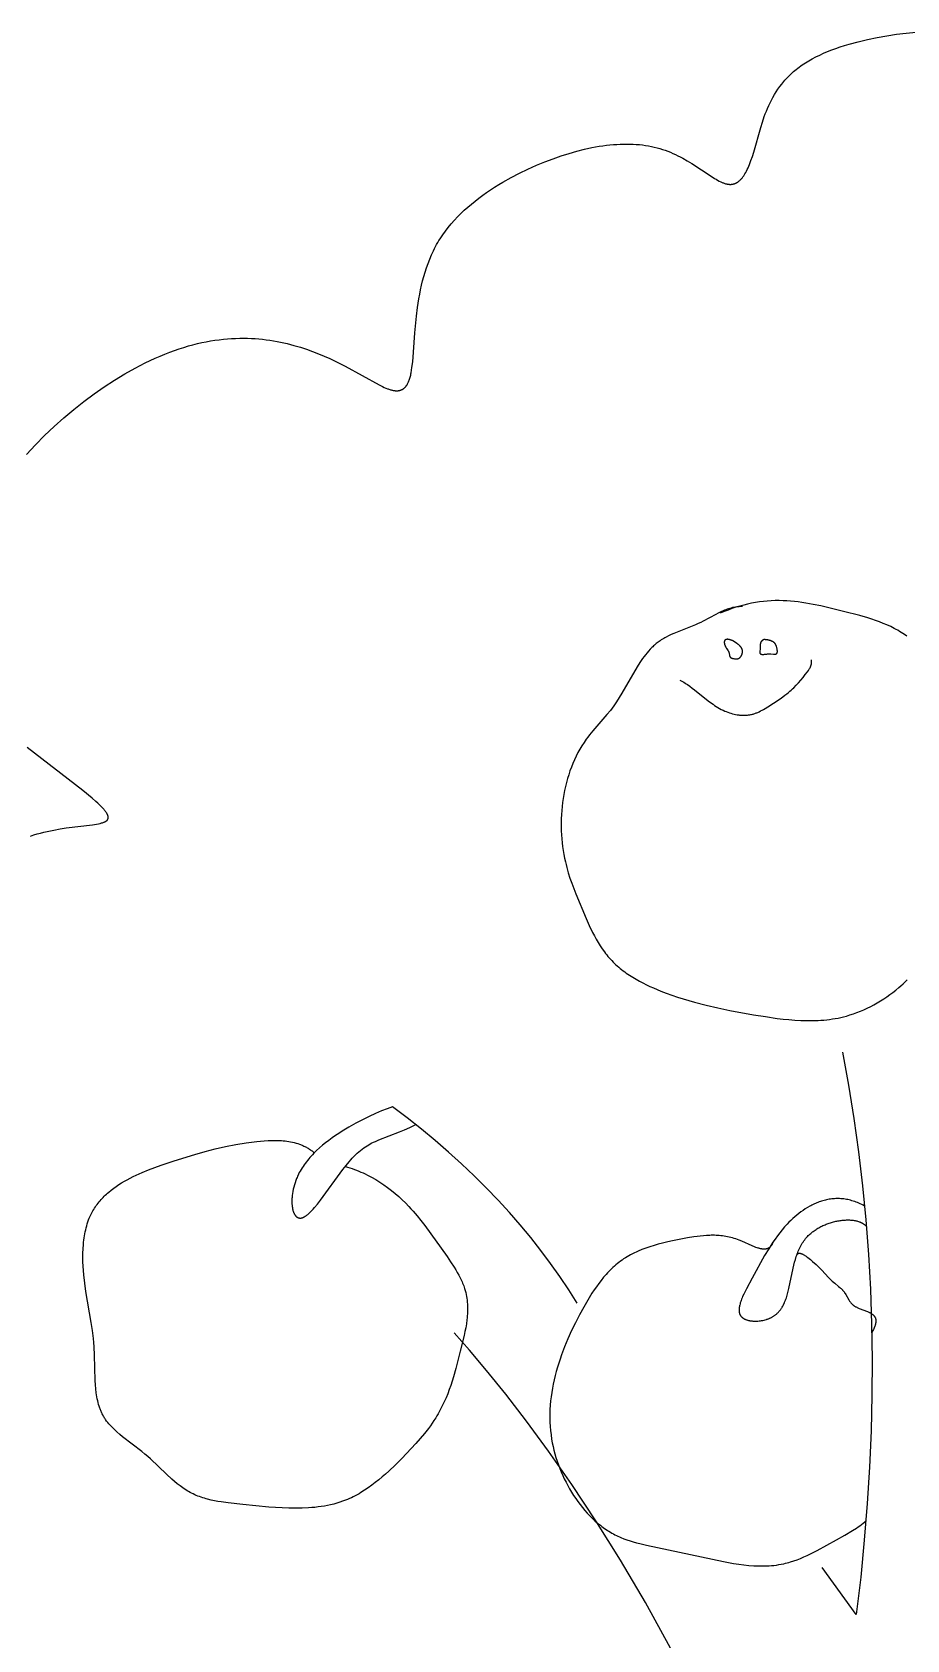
# Model space of a CAD drawing. Extents: x 238 to 525, y 206 to 336.
# Drawn here: x 407.3 to 445.8, y 265.7 to 336.3 of the extents above; entities that cross this region are included whole.
import ezdxf

# ---------------------------------------------------------------- set-up
doc = ezdxf.new("R2010")
doc.units = 0
doc.layers.get('0').update_dxf_attribs({"linetype": 'CONTINUOUS'})

msp = doc.modelspace()

# ---------------------------------------------------------------- linework, layer by layer
at = {"color": 7, "linetype": 'CONTINUOUS'}
for points in [[(407.101, 317.768), (407.491, 318.192), (407.895, 318.603), (408.313, 319.001), (408.741, 319.384), (409.178, 319.751), (409.622, 320.101), (410.071, 320.434), (410.523, 320.748), (410.976, 321.042), (411.428, 321.316), (411.877, 321.568), (412.1, 321.685), (412.321, 321.797), (412.54, 321.903), (412.758, 322.003), (412.973, 322.097), (413.186, 322.185), (413.397, 322.267), (413.606, 322.343), (413.812, 322.414), (414.016, 322.479), (414.218, 322.539), (414.418, 322.593), (414.616, 322.642), (414.811, 322.687), (415.005, 322.726), (415.196, 322.761), (415.385, 322.791), (415.572, 322.816), (415.756, 322.837), (415.939, 322.854), (416.119, 322.867), (416.297, 322.875), (416.473, 322.88), (416.647, 322.881), (416.818, 322.878), (416.988, 322.872), (417.155, 322.863), (417.321, 322.85), (417.484, 322.834), (417.645, 322.815), (417.804, 322.793), (417.961, 322.768), (418.116, 322.741), (418.268, 322.711), (418.419, 322.678), (418.568, 322.644), (418.858, 322.568), (419.141, 322.485), (419.415, 322.395), (419.681, 322.299), (419.94, 322.198), (420.19, 322.093), (420.432, 321.984), (420.667, 321.873), (421.113, 321.648), (422.6, 320.831), (422.753, 320.755), (422.826, 320.721), (422.898, 320.69), (422.968, 320.662), (423.002, 320.649), (423.036, 320.638), (423.069, 320.627), (423.102, 320.616), (423.134, 320.607), (423.166, 320.599), (423.197, 320.592), (423.228, 320.586), (423.258, 320.581), (423.288, 320.576), (423.303, 320.575), (423.318, 320.573), (423.332, 320.572), (423.346, 320.572), (423.361, 320.571), (423.375, 320.571), (423.389, 320.571), (423.403, 320.571), (423.416, 320.572), (423.43, 320.573), (423.443, 320.574), (423.457, 320.576), (423.47, 320.578), (423.483, 320.58), (423.496, 320.583), (423.509, 320.585), (423.521, 320.589), (423.534, 320.592), (423.546, 320.596), (423.559, 320.6), (423.571, 320.605), (423.583, 320.609), (423.595, 320.615), (423.606, 320.62), (423.618, 320.626), (423.63, 320.632), (423.641, 320.639), (423.652, 320.646), (423.663, 320.653), (423.674, 320.661), (423.685, 320.669), (423.696, 320.678), (423.706, 320.686), (423.717, 320.696), (423.727, 320.705), (423.737, 320.715), (423.747, 320.726), (423.757, 320.736), (423.767, 320.748), (423.777, 320.759), (423.786, 320.771), (423.796, 320.784), (423.805, 320.796), (423.814, 320.81), (423.823, 320.823), (423.832, 320.837), (423.84, 320.852), (423.849, 320.867), (423.857, 320.882), (423.866, 320.898), (423.882, 320.931), (423.897, 320.966), (423.912, 321.002), (423.927, 321.04), (423.941, 321.081), (423.954, 321.123), (423.967, 321.167), (423.979, 321.212), (423.991, 321.26), (424.002, 321.31), (424.013, 321.362), (424.032, 321.472), (424.049, 321.589), (424.079, 321.846), (424.178, 323.113), (424.246, 323.848), (424.294, 324.23), (424.353, 324.618), (424.387, 324.814), (424.426, 325.01), (424.469, 325.206), (424.516, 325.401), (424.567, 325.596), (424.624, 325.79), (424.686, 325.982), (424.753, 326.173), (424.827, 326.361), (424.906, 326.547), (424.948, 326.638), (424.992, 326.729), (425.037, 326.82), (425.084, 326.909), (425.133, 326.997), (425.184, 327.085), (425.236, 327.171), (425.29, 327.257), (425.346, 327.342), (425.403, 327.426), (425.522, 327.591), (425.646, 327.752), (425.777, 327.91), (425.913, 328.064), (426.053, 328.214), (426.199, 328.361), (426.349, 328.504), (426.504, 328.644), (426.662, 328.78), (426.825, 328.913), (426.99, 329.042), (427.159, 329.167), (427.331, 329.289), (427.505, 329.408), (427.682, 329.523), (427.861, 329.634), (428.041, 329.742), (428.407, 329.948), (428.776, 330.14), (429.148, 330.318), (429.519, 330.482), (429.887, 330.633), (430.25, 330.771), (430.607, 330.895), (430.957, 331.006), (431.3, 331.103), (431.635, 331.188), (431.963, 331.259), (432.124, 331.289), (432.284, 331.317), (432.441, 331.341), (432.597, 331.361), (432.751, 331.379), (432.902, 331.393), (433.052, 331.404), (433.2, 331.412), (433.346, 331.417), (433.49, 331.418), (433.633, 331.416), (433.773, 331.411), (433.911, 331.402), (434.047, 331.391), (434.182, 331.376), (434.314, 331.358), (434.444, 331.337), (434.572, 331.312), (434.698, 331.285), (434.822, 331.254), (434.944, 331.22), (435.064, 331.183), (435.182, 331.143), (435.298, 331.1), (435.412, 331.054), (435.523, 331.006), (435.633, 330.956), (435.741, 330.903), (435.846, 330.849), (435.95, 330.794), (436.151, 330.68), (436.345, 330.562), (437.198, 330.003), (437.346, 329.91), (437.417, 329.868), (437.487, 329.828), (437.555, 329.792), (437.621, 329.759), (437.653, 329.744), (437.685, 329.73), (437.717, 329.717), (437.748, 329.705), (437.778, 329.694), (437.809, 329.684), (437.838, 329.675), (437.868, 329.667), (437.882, 329.664), (437.897, 329.661), (437.911, 329.658), (437.925, 329.655), (437.939, 329.653), (437.953, 329.651), (437.967, 329.649), (437.981, 329.648), (437.995, 329.647), (438.008, 329.646), (438.022, 329.646), (438.035, 329.645), (438.048, 329.645), (438.062, 329.646), (438.075, 329.646), (438.088, 329.647), (438.101, 329.648), (438.113, 329.65), (438.126, 329.651), (438.139, 329.653), (438.151, 329.655), (438.164, 329.658), (438.176, 329.661), (438.188, 329.664), (438.201, 329.667), (438.213, 329.67), (438.225, 329.674), (438.237, 329.678), (438.249, 329.683), (438.26, 329.687), (438.272, 329.692), (438.284, 329.697), (438.295, 329.703), (438.306, 329.708), (438.318, 329.714), (438.329, 329.721), (438.34, 329.727), (438.351, 329.734), (438.362, 329.741), (438.373, 329.748), (438.384, 329.755), (438.395, 329.763), (438.406, 329.771), (438.417, 329.779), (438.438, 329.796), (438.458, 329.815), (438.479, 329.834), (438.499, 329.854), (438.519, 329.875), (438.539, 329.897), (438.559, 329.92), (438.578, 329.944), (438.597, 329.969), (438.616, 329.994), (438.634, 330.021), (438.653, 330.048), (438.671, 330.077), (438.689, 330.106), (438.724, 330.168), (438.758, 330.232), (438.792, 330.301), (438.825, 330.372), (438.858, 330.447), (438.89, 330.525), (438.952, 330.69), (439.013, 330.867), (439.073, 331.056), (439.381, 332.145), (439.456, 332.382), (439.538, 332.623), (439.583, 332.744), (439.631, 332.866), (439.682, 332.987), (439.736, 333.109), (439.793, 333.23), (439.854, 333.351), (439.919, 333.471), (439.987, 333.591), (440.06, 333.709), (440.138, 333.827), (440.22, 333.942), (440.307, 334.057), (440.353, 334.114), (440.399, 334.17), (440.447, 334.225), (440.497, 334.281), (440.548, 334.335), (440.6, 334.389), (440.654, 334.443), (440.709, 334.496), (440.766, 334.549), (440.824, 334.6), (440.884, 334.652), (440.945, 334.702), (441.008, 334.752), (441.073, 334.801), (441.139, 334.849), (441.207, 334.897), (441.276, 334.943), (441.348, 334.99), (441.495, 335.079), (441.649, 335.166), (441.809, 335.249), (441.974, 335.33), (442.145, 335.407), (442.321, 335.482), (442.501, 335.553), (442.686, 335.621), (442.875, 335.686), (443.068, 335.749), (443.264, 335.808), (443.666, 335.918), (444.079, 336.016), (444.499, 336.103), (444.924, 336.178), (445.352, 336.242), (445.781, 336.295), (446.208, 336.337)], [(407.28, 300.995), (407.427, 301.043), (407.574, 301.087), (407.72, 301.128), (407.866, 301.166), (408.011, 301.2), (408.297, 301.26), (408.577, 301.31), (408.848, 301.351), (410.005, 301.493), (410.182, 301.521), (410.262, 301.536), (410.336, 301.552), (410.371, 301.56), (410.404, 301.569), (410.436, 301.579), (410.466, 301.588), (410.494, 301.599), (410.508, 301.604), (410.521, 301.609), (410.533, 301.615), (410.545, 301.62), (410.557, 301.626), (410.568, 301.632), (410.579, 301.638), (410.59, 301.644), (410.599, 301.651), (410.609, 301.657), (410.613, 301.66), (410.618, 301.664), (410.622, 301.667), (410.626, 301.671), (410.63, 301.674), (410.634, 301.678), (410.638, 301.681), (410.642, 301.685), (410.646, 301.688), (410.649, 301.692), (410.652, 301.696), (410.656, 301.699), (410.659, 301.703), (410.662, 301.707), (410.665, 301.711), (410.667, 301.715), (410.67, 301.719), (410.672, 301.723), (410.675, 301.727), (410.677, 301.731), (410.679, 301.735), (410.681, 301.739), (410.683, 301.744), (410.685, 301.748), (410.686, 301.752), (410.688, 301.757), (410.689, 301.761), (410.69, 301.765), (410.691, 301.77), (410.692, 301.775), (410.693, 301.779), (410.694, 301.784), (410.694, 301.789), (410.695, 301.793), (410.695, 301.798), (410.695, 301.803), (410.695, 301.808), (410.695, 301.813), (410.695, 301.818), (410.695, 301.823), (410.694, 301.828), (410.694, 301.833), (410.693, 301.838), (410.692, 301.844), (410.691, 301.849), (410.69, 301.854), (410.689, 301.86), (410.688, 301.865), (410.687, 301.87), (410.685, 301.876), (410.682, 301.887), (410.678, 301.898), (410.674, 301.91), (410.669, 301.922), (410.664, 301.934), (410.658, 301.946), (410.652, 301.958), (410.645, 301.97), (410.638, 301.983), (410.631, 301.996), (410.623, 302.009), (410.605, 302.035), (410.587, 302.062), (410.566, 302.09), (410.544, 302.118), (410.52, 302.148), (410.494, 302.177), (410.438, 302.239), (410.376, 302.304), (410.308, 302.37), (410.234, 302.44), (410.155, 302.512), (409.981, 302.663), (409.574, 302.994), (407.124, 304.88)]]:
    msp.add_lwpolyline(points, dxfattribs=at)
at = {"color": 1, "linetype": 'CONTINUOUS'}
for points in [[(438.586, 311.081), (438.553, 311.082), (438.52, 311.081), (438.487, 311.08), (438.454, 311.079), (438.422, 311.077), (438.39, 311.074), (438.359, 311.071), (438.327, 311.067), (438.265, 311.058), (438.203, 311.047), (438.143, 311.035), (438.083, 311.02), (438.023, 311.003), (437.965, 310.985), (437.907, 310.966), (437.849, 310.945), (437.793, 310.923), (437.736, 310.899), (437.624, 310.849), (437.514, 310.795), (437.404, 310.739), (436.856, 310.444), (436.743, 310.388), (436.627, 310.334), (436.51, 310.282), (435.56, 309.902), (435.445, 309.85), (435.332, 309.797), (435.222, 309.74), (435.168, 309.71), (435.114, 309.68), (435.062, 309.648), (435.01, 309.616), (434.959, 309.582), (434.909, 309.547), (434.868, 309.517), (434.827, 309.485), (434.786, 309.453), (434.747, 309.42), (434.708, 309.386), (434.669, 309.352), (434.632, 309.316), (434.594, 309.28), (434.522, 309.205), (434.451, 309.128), (434.383, 309.048), (434.316, 308.966), (434.251, 308.882), (434.188, 308.795), (434.126, 308.707), (434.066, 308.617), (433.948, 308.432), (433.28, 307.27), (433.164, 307.079), (433.045, 306.893), (432.983, 306.802), (432.92, 306.713), (432.848, 306.616), (432.774, 306.52), (432.622, 306.334), (432.001, 305.619), (431.852, 305.438), (431.78, 305.345), (431.71, 305.251), (431.661, 305.18), (431.612, 305.109), (431.518, 304.963), (431.429, 304.815), (431.345, 304.662), (431.266, 304.507), (431.191, 304.349), (431.121, 304.187), (431.056, 304.024), (430.995, 303.858), (430.939, 303.69), (430.888, 303.52), (430.84, 303.348), (430.798, 303.175), (430.76, 303), (430.726, 302.825), (430.696, 302.648), (430.671, 302.471), (430.65, 302.293), (430.634, 302.115), (430.622, 301.936), (430.613, 301.758), (430.609, 301.58), (430.61, 301.403), (430.614, 301.226), (430.622, 301.05), (430.634, 300.875), (430.651, 300.701), (430.671, 300.529), (430.695, 300.359), (430.723, 300.19), (430.755, 300.024), (430.791, 299.86), (430.82, 299.738), (430.851, 299.618), (430.919, 299.382), (430.994, 299.148), (431.074, 298.916), (431.251, 298.453), (431.703, 297.368), (431.843, 297.06), (431.991, 296.755), (432.07, 296.604), (432.151, 296.457), (432.236, 296.312), (432.324, 296.169), (432.416, 296.031), (432.512, 295.897), (432.562, 295.831), (432.612, 295.767), (432.664, 295.703), (432.717, 295.642), (432.773, 295.578), (432.831, 295.516), (432.89, 295.456), (432.95, 295.396), (433.011, 295.338), (433.074, 295.282), (433.137, 295.227), (433.202, 295.173), (433.267, 295.12), (433.334, 295.068), (433.402, 295.018), (433.47, 294.969), (433.61, 294.874), (433.753, 294.783), (433.899, 294.696), (434.048, 294.613), (434.199, 294.534), (434.353, 294.457), (434.509, 294.384), (434.667, 294.314), (434.987, 294.182), (435.23, 294.089), (435.475, 294.001), (435.722, 293.917), (435.971, 293.838), (436.475, 293.691), (436.985, 293.559), (437.5, 293.439), (438.019, 293.331), (439.063, 293.139), (439.584, 293.054), (440.105, 292.98), (440.364, 292.949), (440.623, 292.923), (440.881, 292.903), (441.139, 292.888), (441.395, 292.881), (441.65, 292.881), (441.904, 292.889), (442.03, 292.897), (442.156, 292.907), (442.281, 292.919), (442.407, 292.934), (442.531, 292.952), (442.656, 292.972), (442.78, 292.995), (442.903, 293.021), (443.026, 293.05), (443.148, 293.081), (443.304, 293.127), (443.459, 293.177), (443.613, 293.232), (443.766, 293.292), (443.917, 293.357), (444.067, 293.426), (444.215, 293.499), (444.361, 293.576), (444.505, 293.658), (444.648, 293.743), (444.788, 293.832), (444.926, 293.925), (445.061, 294.021), (445.194, 294.121), (445.325, 294.224), (445.452, 294.329), (445.547, 294.411), (445.64, 294.495), (445.821, 294.667)], [(445.81, 309.778), (445.707, 309.852), (445.633, 309.901), (445.559, 309.948), (445.483, 309.994), (445.407, 310.039), (445.33, 310.082), (445.252, 310.123), (445.094, 310.202), (444.932, 310.276), (444.768, 310.346), (444.601, 310.411), (444.432, 310.472), (444.261, 310.53), (444.089, 310.585), (443.738, 310.687), (443.027, 310.873), (442.025, 311.112), (441.691, 311.18), (441.358, 311.24), (441.192, 311.265), (441.026, 311.288), (440.861, 311.307), (440.696, 311.323), (440.531, 311.334), (440.366, 311.342), (440.192, 311.345), (440.017, 311.344), (439.843, 311.337), (439.67, 311.326), (439.497, 311.309), (439.324, 311.287), (439.151, 311.261), (438.978, 311.229), (438.806, 311.192), (438.634, 311.15), (438.462, 311.103), (438.289, 311.051), (438.117, 310.994), (437.945, 310.931), (437.772, 310.864), (437.6, 310.791)], [(438.156, 309.58), (438.134, 309.589), (438.113, 309.597), (438.093, 309.605), (438.074, 309.611), (438.056, 309.617), (438.038, 309.623), (438.021, 309.628), (438.004, 309.632), (437.988, 309.635), (437.973, 309.638), (437.959, 309.64), (437.952, 309.641), (437.945, 309.642), (437.938, 309.642), (437.932, 309.643), (437.925, 309.643), (437.919, 309.643), (437.913, 309.643), (437.907, 309.643), (437.901, 309.643), (437.896, 309.642), (437.89, 309.642), (437.885, 309.641), (437.88, 309.64), (437.875, 309.64), (437.87, 309.639), (437.865, 309.637), (437.861, 309.636), (437.856, 309.635), (437.852, 309.633), (437.848, 309.632), (437.846, 309.631), (437.844, 309.63), (437.842, 309.629), (437.84, 309.628), (437.838, 309.627), (437.836, 309.626), (437.834, 309.625), (437.832, 309.624), (437.831, 309.623), (437.829, 309.622), (437.827, 309.621), (437.825, 309.62), (437.824, 309.619), (437.822, 309.618), (437.821, 309.616), (437.819, 309.615), (437.818, 309.614), (437.816, 309.613), (437.815, 309.611), (437.813, 309.61), (437.812, 309.609), (437.81, 309.607), (437.809, 309.606), (437.808, 309.605), (437.807, 309.603), (437.805, 309.602), (437.804, 309.6), (437.803, 309.599), (437.802, 309.597), (437.801, 309.596), (437.8, 309.594), (437.799, 309.592), (437.798, 309.591), (437.797, 309.589), (437.796, 309.588), (437.795, 309.586), (437.794, 309.584), (437.793, 309.582), (437.791, 309.579), (437.79, 309.575), (437.788, 309.572), (437.787, 309.568), (437.785, 309.564), (437.784, 309.561), (437.783, 309.557), (437.782, 309.553), (437.782, 309.549), (437.781, 309.544), (437.78, 309.54), (437.78, 309.536), (437.779, 309.532), (437.779, 309.528), (437.779, 309.523), (437.778, 309.519), (437.778, 309.514), (437.778, 309.51), (437.778, 309.505), (437.779, 309.501), (437.779, 309.496), (437.78, 309.487), (437.781, 309.477), (437.782, 309.467), (437.784, 309.457), (437.786, 309.448), (437.788, 309.438), (437.791, 309.427), (437.794, 309.417), (437.797, 309.407), (437.8, 309.397), (437.804, 309.387), (437.808, 309.376), (437.812, 309.366), (437.816, 309.356), (437.82, 309.346), (437.83, 309.326), (437.84, 309.306), (437.851, 309.287), (437.862, 309.268), (437.87, 309.255), (437.879, 309.241), (437.93, 309.166), (437.939, 309.154), (437.946, 309.141), (437.954, 309.129), (437.957, 309.122), (437.961, 309.115), (437.964, 309.109), (437.967, 309.102), (437.97, 309.095), (437.973, 309.089), (437.976, 309.081), (437.979, 309.074), (437.981, 309.067), (437.983, 309.06), (437.985, 309.053), (437.987, 309.047), (437.99, 309.033), (437.993, 309.02), (438.005, 308.951), (438.008, 308.938), (438.009, 308.932), (438.011, 308.925), (438.012, 308.919), (438.014, 308.913), (438.016, 308.906), (438.018, 308.9), (438.021, 308.895), (438.022, 308.892), (438.023, 308.889), (438.024, 308.886), (438.026, 308.883), (438.027, 308.881), (438.029, 308.878), (438.03, 308.875), (438.032, 308.873), (438.033, 308.87), (438.035, 308.868), (438.037, 308.865), (438.038, 308.863), (438.04, 308.861), (438.042, 308.858), (438.044, 308.856), (438.046, 308.855), (438.047, 308.853), (438.049, 308.851), (438.051, 308.849), (438.053, 308.848), (438.055, 308.846), (438.057, 308.844), (438.059, 308.843), (438.061, 308.841), (438.063, 308.84), (438.065, 308.838), (438.067, 308.837), (438.069, 308.835), (438.074, 308.833), (438.078, 308.83), (438.083, 308.827), (438.088, 308.825), (438.093, 308.823), (438.098, 308.821), (438.103, 308.818), (438.108, 308.816), (438.114, 308.815), (438.119, 308.813), (438.125, 308.811), (438.136, 308.808), (438.147, 308.805), (438.159, 308.802), (438.183, 308.798), (438.206, 308.794), (438.235, 308.79), (438.249, 308.788), (438.262, 308.786), (438.276, 308.785), (438.289, 308.784), (438.303, 308.784), (438.309, 308.784), (438.316, 308.784), (438.323, 308.784), (438.329, 308.784), (438.335, 308.785), (438.342, 308.785), (438.348, 308.786), (438.354, 308.787), (438.361, 308.788), (438.367, 308.789), (438.373, 308.791), (438.379, 308.792), (438.385, 308.794), (438.391, 308.796), (438.397, 308.798), (438.403, 308.8), (438.408, 308.803), (438.414, 308.805), (438.42, 308.809), (438.426, 308.812), (438.431, 308.815), (438.437, 308.819), (438.443, 308.823), (438.448, 308.827), (438.453, 308.831), (438.459, 308.835), (438.464, 308.84), (438.469, 308.845), (438.474, 308.849), (438.479, 308.855), (438.484, 308.86), (438.489, 308.865), (438.493, 308.871), (438.498, 308.876), (438.502, 308.882), (438.507, 308.888), (438.511, 308.894), (438.515, 308.9), (438.519, 308.906), (438.523, 308.913), (438.527, 308.919), (438.531, 308.925), (438.534, 308.932), (438.538, 308.938), (438.541, 308.945), (438.544, 308.952), (438.547, 308.959), (438.55, 308.965), (438.553, 308.972), (438.556, 308.979), (438.558, 308.986), (438.561, 308.993), (438.563, 309), (438.565, 309.007), (438.567, 309.014), (438.569, 309.021), (438.571, 309.028), (438.572, 309.035), (438.574, 309.042), (438.575, 309.048), (438.576, 309.056), (438.577, 309.062), (438.578, 309.069), (438.579, 309.076), (438.58, 309.083), (438.58, 309.09), (438.58, 309.097), (438.581, 309.104), (438.581, 309.111), (438.58, 309.118), (438.58, 309.125), (438.58, 309.131), (438.579, 309.138), (438.578, 309.145), (438.578, 309.152), (438.577, 309.158), (438.575, 309.165), (438.574, 309.172), (438.573, 309.178), (438.571, 309.185), (438.569, 309.191), (438.567, 309.198), (438.565, 309.206), (438.562, 309.214), (438.558, 309.222), (438.555, 309.23), (438.551, 309.238), (438.547, 309.246), (438.543, 309.254), (438.539, 309.261), (438.534, 309.269), (438.529, 309.276), (438.524, 309.284), (438.519, 309.291), (438.513, 309.298), (438.508, 309.306), (438.502, 309.313), (438.496, 309.32), (438.49, 309.327), (438.484, 309.333), (438.471, 309.347), (438.458, 309.36), (438.444, 309.373), (438.43, 309.386), (438.415, 309.398), (438.4, 309.41), (438.385, 309.422), (438.355, 309.444), (438.324, 309.466), (438.179, 309.563), (438.167, 309.572), (438.156, 309.58), (438.156, 309.58)], [(439.516, 309.629), (439.506, 309.625), (439.498, 309.62), (439.489, 309.616), (439.481, 309.611), (439.473, 309.606), (439.466, 309.601), (439.459, 309.596), (439.452, 309.591), (439.446, 309.586), (439.439, 309.582), (439.434, 309.576), (439.428, 309.571), (439.423, 309.566), (439.418, 309.561), (439.413, 309.556), (439.409, 309.551), (439.404, 309.545), (439.4, 309.54), (439.397, 309.534), (439.393, 309.529), (439.39, 309.523), (439.387, 309.518), (439.384, 309.512), (439.381, 309.507), (439.379, 309.501), (439.377, 309.495), (439.375, 309.489), (439.373, 309.483), (439.371, 309.477), (439.369, 309.472), (439.368, 309.465), (439.367, 309.459), (439.366, 309.453), (439.364, 309.447), (439.364, 309.441), (439.363, 309.434), (439.362, 309.422), (439.361, 309.409), (439.36, 309.396), (439.359, 309.297), (439.358, 309.266), (439.357, 309.251), (439.355, 309.235), (439.351, 309.202), (439.343, 309.137), (439.341, 309.121), (439.34, 309.105), (439.34, 309.098), (439.339, 309.091), (439.339, 309.083), (439.339, 309.076), (439.34, 309.07), (439.34, 309.066), (439.34, 309.063), (439.341, 309.06), (439.341, 309.057), (439.342, 309.053), (439.342, 309.05), (439.343, 309.047), (439.344, 309.044), (439.344, 309.041), (439.345, 309.038), (439.346, 309.036), (439.347, 309.033), (439.348, 309.032), (439.348, 309.03), (439.349, 309.029), (439.349, 309.028), (439.35, 309.026), (439.351, 309.025), (439.351, 309.024), (439.352, 309.023), (439.353, 309.022), (439.354, 309.02), (439.354, 309.019), (439.355, 309.018), (439.356, 309.017), (439.357, 309.016), (439.357, 309.015), (439.358, 309.014), (439.359, 309.013), (439.36, 309.012), (439.361, 309.011), (439.362, 309.01), (439.363, 309.009), (439.364, 309.008), (439.365, 309.007), (439.366, 309.006), (439.368, 309.005), (439.369, 309.004), (439.37, 309.003), (439.371, 309.002), (439.373, 309.001), (439.374, 309), (439.375, 308.999), (439.377, 308.999), (439.378, 308.998), (439.379, 308.997), (439.381, 308.996), (439.382, 308.996), (439.385, 308.994), (439.388, 308.993), (439.391, 308.992), (439.395, 308.991), (439.398, 308.99), (439.401, 308.989), (439.405, 308.988), (439.409, 308.987), (439.412, 308.986), (439.416, 308.985), (439.42, 308.985), (439.424, 308.984), (439.431, 308.983), (439.44, 308.982), (439.448, 308.982), (439.457, 308.981), (439.465, 308.981), (439.474, 308.981), (439.492, 308.981), (439.511, 308.982), (439.549, 308.985), (439.654, 308.996), (439.684, 308.999), (439.713, 309), (439.741, 309.001), (439.768, 309.001), (439.796, 309), (439.825, 308.998), (439.94, 308.988), (439.957, 308.987), (439.974, 308.987), (439.982, 308.987), (439.991, 308.987), (439.999, 308.988), (440.007, 308.988), (440.014, 308.989), (440.022, 308.99), (440.026, 308.991), (440.029, 308.991), (440.033, 308.992), (440.036, 308.993), (440.04, 308.994), (440.043, 308.995), (440.047, 308.996), (440.05, 308.997), (440.053, 308.998), (440.056, 308.999), (440.06, 309), (440.062, 309.002), (440.065, 309.003), (440.068, 309.005), (440.07, 309.005), (440.071, 309.006), (440.072, 309.007), (440.074, 309.008), (440.075, 309.009), (440.076, 309.01), (440.078, 309.01), (440.079, 309.011), (440.08, 309.012), (440.081, 309.013), (440.083, 309.014), (440.084, 309.015), (440.085, 309.017), (440.086, 309.018), (440.087, 309.019), (440.088, 309.02), (440.089, 309.021), (440.09, 309.022), (440.091, 309.023), (440.092, 309.025), (440.093, 309.026), (440.094, 309.027), (440.095, 309.028), (440.095, 309.029), (440.096, 309.03), (440.097, 309.031), (440.098, 309.033), (440.098, 309.034), (440.1, 309.036), (440.101, 309.039), (440.102, 309.041), (440.103, 309.044), (440.104, 309.047), (440.105, 309.049), (440.106, 309.052), (440.107, 309.055), (440.108, 309.058), (440.108, 309.061), (440.109, 309.064), (440.11, 309.067), (440.11, 309.071), (440.111, 309.074), (440.111, 309.077), (440.112, 309.081), (440.112, 309.087), (440.113, 309.094), (440.113, 309.101), (440.113, 309.109), (440.113, 309.116), (440.113, 309.124), (440.112, 309.131), (440.112, 309.139), (440.11, 309.155), (440.108, 309.17), (440.105, 309.186), (440.1, 309.219), (440.093, 309.25), (440.086, 309.283), (440.078, 309.314), (440.074, 309.328), (440.069, 309.343), (440.065, 309.357), (440.06, 309.371), (440.055, 309.384), (440.052, 309.39), (440.049, 309.397), (440.046, 309.403), (440.043, 309.409), (440.04, 309.415), (440.037, 309.421), (440.034, 309.427), (440.03, 309.433), (440.027, 309.439), (440.023, 309.444), (440.019, 309.45), (440.015, 309.455), (440.011, 309.461), (440.007, 309.466), (440.002, 309.472), (439.996, 309.477), (439.991, 309.483), (439.985, 309.489), (439.979, 309.494), (439.973, 309.499), (439.967, 309.505), (439.961, 309.51), (439.954, 309.514), (439.948, 309.519), (439.941, 309.524), (439.934, 309.529), (439.927, 309.533), (439.92, 309.537), (439.912, 309.542), (439.905, 309.546), (439.89, 309.554), (439.874, 309.561), (439.858, 309.568), (439.842, 309.575), (439.825, 309.581), (439.809, 309.587), (439.792, 309.592), (439.774, 309.597), (439.757, 309.602), (439.74, 309.606), (439.723, 309.61), (439.705, 309.613), (439.688, 309.616), (439.671, 309.619), (439.654, 309.622), (439.637, 309.624), (439.621, 309.625), (439.604, 309.627), (439.589, 309.628), (439.573, 309.629), (439.558, 309.629), (439.543, 309.63), (439.529, 309.63), (439.516, 309.629), (439.516, 309.629)], [(435.83, 307.844), (435.886, 307.816), (435.942, 307.786), (435.997, 307.755), (436.052, 307.722), (436.106, 307.688), (436.159, 307.653), (436.265, 307.58), (436.37, 307.503), (436.472, 307.424), (437.077, 306.937), (437.214, 306.835), (437.283, 306.786), (437.353, 306.738), (437.424, 306.692), (437.497, 306.647), (437.571, 306.605), (437.646, 306.564), (437.723, 306.526), (437.801, 306.49), (437.867, 306.463), (437.933, 306.437), (438.001, 306.414), (438.069, 306.392), (438.139, 306.373), (438.208, 306.355), (438.279, 306.34), (438.349, 306.328), (438.385, 306.323), (438.42, 306.318), (438.455, 306.314), (438.491, 306.311), (438.526, 306.308), (438.561, 306.306), (438.597, 306.305), (438.632, 306.304), (438.667, 306.305), (438.702, 306.306), (438.737, 306.307), (438.772, 306.31), (438.806, 306.313), (438.841, 306.317), (438.875, 306.322), (438.909, 306.328), (438.944, 306.335), (438.978, 306.343), (439.013, 306.351), (439.047, 306.36), (439.081, 306.371), (439.115, 306.381), (439.148, 306.393), (439.181, 306.405), (439.215, 306.418), (439.248, 306.432), (439.313, 306.461), (439.378, 306.492), (439.442, 306.525), (439.506, 306.56), (439.569, 306.596), (439.694, 306.672), (439.94, 306.832), (440.282, 307.062), (440.447, 307.182), (440.528, 307.244), (440.607, 307.309), (440.666, 307.358), (440.723, 307.409), (440.78, 307.461), (440.835, 307.514), (440.944, 307.623), (441.049, 307.736), (441.15, 307.853), (441.248, 307.972), (441.342, 308.094), (441.434, 308.217), (441.475, 308.275), (441.494, 308.305), (441.513, 308.334), (441.531, 308.365), (441.54, 308.38), (441.548, 308.395), (441.556, 308.411), (441.564, 308.426), (441.571, 308.442), (441.578, 308.458), (441.584, 308.474), (441.59, 308.49), (441.596, 308.507), (441.6, 308.524), (441.605, 308.541), (441.609, 308.558), (441.612, 308.575), (441.614, 308.584), (441.615, 308.593), (441.616, 308.602), (441.617, 308.611), (441.618, 308.62), (441.618, 308.629), (441.619, 308.638), (441.619, 308.648), (441.619, 308.657), (441.619, 308.667), (441.619, 308.676), (441.619, 308.686), (441.618, 308.695), (441.617, 308.705), (441.616, 308.715), (441.615, 308.725), (441.614, 308.735), (441.612, 308.745)], [(442.972, 291.498), (443.239, 290.047), (443.476, 288.583), (443.682, 287.107), (443.857, 285.618), (444.003, 284.117), (444.117, 282.603), (444.201, 281.076), (444.255, 279.536), (444.278, 277.984), (444.27, 276.419), (444.232, 274.842), (444.164, 273.252), (444.065, 271.649), (443.935, 270.034), (443.775, 268.406), (443.584, 266.765), (442.081, 268.842)], [(431.312, 280.453), (430.94, 281.044), (430.551, 281.628), (430.143, 282.206), (429.717, 282.777), (429.273, 283.34), (428.811, 283.898), (428.33, 284.448), (427.832, 284.991), (427.315, 285.528), (426.781, 286.058), (426.228, 286.581), (425.657, 287.098), (425.068, 287.607), (424.46, 288.11), (423.835, 288.606), (423.192, 289.095), (422.964, 289.008), (422.715, 288.907), (422.448, 288.792), (422.167, 288.663), (421.875, 288.521), (421.577, 288.366), (421.275, 288.197), (421.125, 288.108), (420.975, 288.016), (420.826, 287.92), (420.679, 287.822), (420.534, 287.72), (420.392, 287.616), (420.253, 287.508), (420.117, 287.397), (419.986, 287.283), (419.858, 287.166), (419.736, 287.047), (419.677, 286.986), (419.62, 286.924), (419.563, 286.862), (419.509, 286.799), (419.456, 286.735), (419.404, 286.67), (419.355, 286.605), (419.307, 286.539), (419.261, 286.472), (419.217, 286.405), (419.175, 286.337), (419.134, 286.268), (419.096, 286.199), (419.06, 286.129), (419.038, 286.082), (419.016, 286.035), (418.996, 285.988), (418.976, 285.941), (418.957, 285.894), (418.939, 285.846), (418.906, 285.751), (418.877, 285.656), (418.852, 285.561), (418.829, 285.467), (418.811, 285.374), (418.796, 285.282), (418.784, 285.192), (418.779, 285.148), (418.776, 285.104), (418.773, 285.061), (418.771, 285.018), (418.77, 284.976), (418.769, 284.934), (418.77, 284.894), (418.771, 284.854), (418.773, 284.815), (418.776, 284.776), (418.779, 284.739), (418.784, 284.702), (418.789, 284.667), (418.795, 284.632), (418.801, 284.599), (418.809, 284.566), (418.817, 284.535), (418.826, 284.505), (418.831, 284.49), (418.836, 284.476), (418.841, 284.462), (418.846, 284.448), (418.852, 284.434), (418.858, 284.421), (418.863, 284.409), (418.87, 284.396), (418.876, 284.384), (418.882, 284.372), (418.889, 284.361), (418.896, 284.35), (418.903, 284.339), (418.91, 284.328), (418.917, 284.318), (418.925, 284.309), (418.932, 284.299), (418.94, 284.291), (418.948, 284.282), (418.956, 284.274), (418.961, 284.27), (418.965, 284.266), (418.969, 284.262), (418.973, 284.259), (418.978, 284.255), (418.982, 284.252), (418.987, 284.249), (418.991, 284.245), (418.996, 284.242), (419, 284.239), (419.005, 284.236), (419.009, 284.234), (419.014, 284.231), (419.019, 284.228), (419.024, 284.226), (419.028, 284.223), (419.033, 284.221), (419.038, 284.219), (419.043, 284.217), (419.048, 284.215), (419.053, 284.213), (419.058, 284.211), (419.063, 284.21), (419.068, 284.208), (419.074, 284.207), (419.079, 284.206), (419.084, 284.205), (419.09, 284.204), (419.095, 284.203), (419.1, 284.202), (419.106, 284.201), (419.111, 284.201), (419.117, 284.2), (419.122, 284.2), (419.128, 284.199), (419.133, 284.199), (419.139, 284.199), (419.145, 284.2), (419.151, 284.2), (419.156, 284.2), (419.162, 284.201), (419.168, 284.201), (419.174, 284.202), (419.18, 284.203), (419.186, 284.204), (419.192, 284.205), (419.198, 284.206), (419.204, 284.208), (419.211, 284.209), (419.217, 284.211), (419.229, 284.214), (419.242, 284.219), (419.255, 284.223), (419.268, 284.229), (419.281, 284.234), (419.294, 284.241), (419.308, 284.248), (419.32, 284.254), (419.333, 284.262), (419.345, 284.269), (419.358, 284.277), (419.371, 284.286), (419.384, 284.295), (419.411, 284.314), (419.438, 284.335), (419.465, 284.357), (419.493, 284.381), (419.521, 284.407), (419.55, 284.434), (419.579, 284.462), (419.638, 284.523), (419.699, 284.589), (419.761, 284.66), (419.89, 284.814), (420.022, 284.983), (421.01, 286.329), (421.15, 286.509), (421.288, 286.677), (421.356, 286.756), (421.423, 286.831), (421.498, 286.91), (421.571, 286.984), (421.644, 287.053), (421.716, 287.117), (421.788, 287.177), (421.859, 287.233), (421.93, 287.285), (422.001, 287.334), (422.073, 287.379), (422.145, 287.422), (422.217, 287.462), (422.29, 287.5), (422.364, 287.536), (422.44, 287.571), (422.595, 287.637), (423.504, 287.989), (423.724, 288.082), (423.959, 288.188), (424.211, 288.31)], [(421.12, 286.472), (421.22, 286.442), (421.319, 286.41), (421.418, 286.377), (421.515, 286.341), (421.613, 286.304), (421.709, 286.265), (421.805, 286.224), (421.9, 286.181), (421.994, 286.137), (422.088, 286.09), (422.272, 285.993), (422.454, 285.889), (422.632, 285.78), (422.806, 285.664), (422.977, 285.542), (423.143, 285.416), (423.306, 285.284), (423.464, 285.148), (423.618, 285.007), (423.767, 284.862), (423.911, 284.713), (424.005, 284.612), (424.096, 284.509), (424.273, 284.3), (424.444, 284.085), (424.611, 283.867), (425.59, 282.503), (425.749, 282.272), (425.9, 282.04), (425.972, 281.923), (426.04, 281.806), (426.105, 281.689), (426.166, 281.572), (426.223, 281.454), (426.249, 281.395), (426.274, 281.336), (426.298, 281.277), (426.321, 281.218), (426.342, 281.158), (426.362, 281.099), (426.387, 281.014), (426.409, 280.929), (426.429, 280.844), (426.445, 280.758), (426.459, 280.673), (426.471, 280.587), (426.48, 280.502), (426.486, 280.416), (426.49, 280.33), (426.492, 280.244), (426.492, 280.157), (426.49, 280.071), (426.485, 279.985), (426.479, 279.898), (426.472, 279.812), (426.462, 279.725), (426.439, 279.552), (426.411, 279.379), (426.378, 279.205), (426.341, 279.032), (426.173, 278.341), (425.977, 277.586), (425.87, 277.213), (425.812, 277.028), (425.752, 276.844), (425.687, 276.66), (425.619, 276.478), (425.545, 276.297), (425.467, 276.117), (425.382, 275.939), (425.292, 275.762), (425.194, 275.586), (425.143, 275.498), (425.09, 275.411), (425.015, 275.295), (424.938, 275.18), (424.857, 275.066), (424.773, 274.952), (424.597, 274.726), (424.412, 274.503), (424.219, 274.282), (424.019, 274.064), (423.606, 273.635), (423.322, 273.353), (423.032, 273.079), (422.885, 272.946), (422.737, 272.816), (422.586, 272.69), (422.434, 272.568), (422.279, 272.45), (422.122, 272.338), (421.963, 272.231), (421.802, 272.13), (421.72, 272.082), (421.637, 272.035), (421.554, 271.991), (421.47, 271.948), (421.386, 271.906), (421.3, 271.867), (421.214, 271.829), (421.127, 271.794), (420.999, 271.746), (420.87, 271.702), (420.738, 271.661), (420.606, 271.625), (420.472, 271.593), (420.336, 271.564), (420.2, 271.538), (420.062, 271.516), (419.923, 271.497), (419.783, 271.481), (419.642, 271.468), (419.501, 271.458), (419.215, 271.445), (418.927, 271.441), (418.637, 271.445), (418.346, 271.456), (417.762, 271.495), (416.606, 271.606), (415.973, 271.675), (415.664, 271.718), (415.512, 271.743), (415.362, 271.771), (415.213, 271.804), (415.066, 271.84), (414.993, 271.86), (414.921, 271.881), (414.849, 271.904), (414.778, 271.927), (414.707, 271.953), (414.637, 271.98), (414.567, 272.008), (414.498, 272.038), (414.429, 272.07), (414.361, 272.103), (414.294, 272.138), (414.227, 272.176), (414.163, 272.213), (414.1, 272.253), (414.037, 272.294), (413.975, 272.336), (413.913, 272.381), (413.851, 272.426), (413.73, 272.521), (413.609, 272.62), (413.49, 272.723), (413.254, 272.939), (412.55, 273.607), (412.43, 273.715), (412.31, 273.819), (412.169, 273.936), (411.329, 274.584), (411.198, 274.691), (411.071, 274.8), (411.009, 274.856), (410.949, 274.913), (410.891, 274.97), (410.834, 275.029), (410.779, 275.089), (410.726, 275.15), (410.675, 275.212), (410.625, 275.276), (410.579, 275.342), (410.556, 275.376), (410.534, 275.409), (410.512, 275.444), (410.491, 275.479), (410.471, 275.514), (410.451, 275.55), (410.432, 275.586), (410.414, 275.623), (410.396, 275.66), (410.379, 275.698), (410.364, 275.735), (410.349, 275.772), (410.335, 275.809), (410.321, 275.847), (410.295, 275.924), (410.272, 276.003), (410.25, 276.084), (410.231, 276.166), (410.213, 276.25), (410.197, 276.335), (410.183, 276.421), (410.171, 276.509), (410.15, 276.686), (410.134, 276.868), (410.122, 277.052), (410.089, 278.174), (410.074, 278.535), (410.06, 278.723), (410.043, 278.906), (410, 279.263), (409.948, 279.61), (409.709, 280.975), (409.659, 281.333), (409.618, 281.704), (409.603, 281.893), (409.591, 282.084), (409.583, 282.276), (409.581, 282.469), (409.583, 282.662), (409.59, 282.853), (409.604, 283.044), (409.613, 283.138), (409.623, 283.232), (409.636, 283.325), (409.65, 283.417), (409.666, 283.508), (409.683, 283.599), (409.703, 283.688), (409.724, 283.776), (409.748, 283.863), (409.774, 283.949), (409.801, 284.034), (409.831, 284.117), (409.863, 284.198), (409.898, 284.278), (409.926, 284.34), (409.957, 284.401), (409.988, 284.461), (410.021, 284.52), (410.056, 284.578), (410.092, 284.636), (410.129, 284.692), (410.167, 284.747), (410.207, 284.801), (410.247, 284.854), (410.29, 284.907), (410.333, 284.958), (410.377, 285.009), (410.423, 285.058), (410.469, 285.107), (410.517, 285.155), (410.566, 285.202), (410.615, 285.248), (410.666, 285.294), (410.718, 285.338), (410.824, 285.425), (410.934, 285.509), (411.048, 285.59), (411.165, 285.668), (411.285, 285.744), (411.407, 285.816), (411.532, 285.887), (411.66, 285.955), (411.79, 286.02), (411.922, 286.084), (412.191, 286.205), (412.466, 286.318), (412.745, 286.425), (413.027, 286.527), (413.593, 286.716), (414.5, 286.996), (414.95, 287.122), (415.398, 287.236), (415.848, 287.339), (416.301, 287.428), (416.758, 287.504), (417.221, 287.564), (417.555, 287.597), (417.723, 287.608), (417.89, 287.615), (418.057, 287.616), (418.14, 287.615), (418.223, 287.612), (418.306, 287.607), (418.388, 287.601), (418.47, 287.593), (418.551, 287.582), (418.632, 287.57), (418.713, 287.555), (418.793, 287.539), (418.872, 287.52), (418.951, 287.498), (419.028, 287.474), (419.106, 287.447), (419.144, 287.432), (419.182, 287.417), (419.22, 287.401), (419.257, 287.385), (419.295, 287.367), (419.332, 287.349), (419.369, 287.33), (419.406, 287.311), (419.442, 287.29), (419.478, 287.269), (419.514, 287.247), (419.55, 287.224), (419.585, 287.2), (419.62, 287.176), (419.655, 287.15), (419.69, 287.124), (419.724, 287.097), (419.758, 287.069)], [(443.948, 284.726), (443.885, 284.76), (443.823, 284.792), (443.76, 284.823), (443.698, 284.851), (443.637, 284.878), (443.575, 284.902), (443.513, 284.924), (443.452, 284.945), (443.391, 284.964), (443.33, 284.981), (443.269, 284.996), (443.209, 285.009), (443.149, 285.021), (443.089, 285.03), (443.029, 285.039), (442.97, 285.045), (442.91, 285.05), (442.851, 285.053), (442.793, 285.055), (442.734, 285.055), (442.676, 285.053), (442.618, 285.05), (442.561, 285.046), (442.504, 285.04), (442.447, 285.032), (442.39, 285.024), (442.334, 285.013), (442.278, 285.002), (442.222, 284.989), (442.167, 284.975), (442.112, 284.96), (442.058, 284.943), (442.004, 284.926), (441.95, 284.907), (441.896, 284.887), (441.843, 284.865), (441.791, 284.843), (441.738, 284.82), (441.687, 284.795), (441.635, 284.77), (441.584, 284.744), (441.534, 284.716), (441.434, 284.659), (441.336, 284.598), (441.24, 284.534), (441.146, 284.467), (441.053, 284.397), (440.963, 284.325), (440.875, 284.25), (440.789, 284.173), (440.705, 284.094), (440.623, 284.014), (440.544, 283.932), (440.43, 283.807), (440.32, 283.679), (440.215, 283.548), (440.113, 283.414), (440.015, 283.278), (439.919, 283.138), (439.826, 282.995), (439.734, 282.849), (439.554, 282.547), (439.006, 281.559), (438.752, 281.09), (438.693, 280.974), (438.637, 280.858), (438.586, 280.745), (438.563, 280.69), (438.541, 280.635), (438.52, 280.581), (438.501, 280.528), (438.484, 280.476), (438.47, 280.425), (438.457, 280.375), (438.451, 280.35), (438.446, 280.326), (438.442, 280.302), (438.438, 280.278), (438.435, 280.255), (438.432, 280.232), (438.43, 280.209), (438.429, 280.187), (438.428, 280.165), (438.428, 280.144), (438.429, 280.123), (438.429, 280.113), (438.43, 280.102), (438.431, 280.092), (438.432, 280.082), (438.434, 280.072), (438.435, 280.062), (438.437, 280.053), (438.439, 280.043), (438.441, 280.033), (438.443, 280.024), (438.446, 280.015), (438.448, 280.006), (438.451, 279.996), (438.454, 279.987), (438.458, 279.979), (438.461, 279.97), (438.465, 279.961), (438.469, 279.953), (438.473, 279.945), (438.478, 279.936), (438.482, 279.928), (438.487, 279.92), (438.492, 279.913), (438.497, 279.905), (438.502, 279.898), (438.508, 279.891), (438.513, 279.883), (438.519, 279.876), (438.525, 279.87), (438.531, 279.863), (438.538, 279.856), (438.544, 279.85), (438.551, 279.843), (438.558, 279.837), (438.565, 279.831), (438.572, 279.825), (438.58, 279.819), (438.588, 279.813), (438.595, 279.807), (438.603, 279.802), (438.611, 279.796), (438.62, 279.791), (438.628, 279.785), (438.637, 279.78), (438.654, 279.77), (438.673, 279.761), (438.691, 279.752), (438.711, 279.743), (438.731, 279.735), (438.751, 279.728), (438.772, 279.721), (438.793, 279.714), (438.815, 279.708), (438.837, 279.702), (438.86, 279.697), (438.883, 279.692), (438.906, 279.687), (438.93, 279.683), (438.954, 279.68), (438.978, 279.677), (439.003, 279.674), (439.028, 279.672), (439.053, 279.67), (439.078, 279.669), (439.104, 279.668), (439.156, 279.667), (439.208, 279.669), (439.261, 279.672), (439.314, 279.676), (439.367, 279.683), (439.42, 279.691), (439.473, 279.701), (439.526, 279.713), (439.578, 279.726), (439.629, 279.741), (439.655, 279.749), (439.68, 279.758), (439.705, 279.767), (439.73, 279.776), (439.754, 279.786), (439.778, 279.796), (439.802, 279.807), (439.825, 279.818), (439.848, 279.829), (439.871, 279.841), (439.893, 279.853), (439.915, 279.866), (439.939, 279.88), (439.962, 279.895), (439.984, 279.911), (440.006, 279.926), (440.027, 279.943), (440.048, 279.959), (440.069, 279.976), (440.089, 279.994), (440.108, 280.012), (440.127, 280.03), (440.146, 280.049), (440.164, 280.069), (440.182, 280.088), (440.199, 280.108), (440.216, 280.129), (440.233, 280.15), (440.249, 280.171), (440.264, 280.193), (440.28, 280.215), (440.295, 280.237), (440.309, 280.26), (440.323, 280.283), (440.351, 280.33), (440.377, 280.378), (440.401, 280.428), (440.425, 280.479), (440.447, 280.531), (440.469, 280.584), (440.489, 280.639), (440.508, 280.694), (440.527, 280.75), (440.561, 280.866), (440.593, 280.984), (440.622, 281.106), (440.808, 281.999), (440.838, 282.128), (440.87, 282.256), (440.906, 282.382), (440.944, 282.507), (440.965, 282.569), (440.987, 282.63), (441.01, 282.691), (441.034, 282.75), (441.059, 282.809), (441.086, 282.868), (441.114, 282.925), (441.143, 282.981), (441.174, 283.037), (441.207, 283.091), (441.241, 283.145), (441.277, 283.197), (441.315, 283.248), (441.334, 283.274), (441.354, 283.298), (441.375, 283.323), (441.396, 283.347), (441.417, 283.371), (441.439, 283.395), (441.472, 283.428), (441.506, 283.462), (441.541, 283.494), (441.578, 283.526), (441.615, 283.557), (441.653, 283.587), (441.691, 283.616), (441.731, 283.645), (441.771, 283.673), (441.812, 283.7), (441.854, 283.726), (441.897, 283.751), (441.94, 283.776), (441.983, 283.8), (442.028, 283.823), (442.072, 283.845), (442.117, 283.866), (442.163, 283.887), (442.209, 283.907), (442.255, 283.926), (442.302, 283.944), (442.349, 283.961), (442.396, 283.977), (442.443, 283.992), (442.49, 284.007), (442.538, 284.021), (442.585, 284.033), (442.633, 284.045), (442.68, 284.056), (442.728, 284.066), (442.775, 284.076), (442.823, 284.084), (442.87, 284.091), (442.916, 284.098), (442.963, 284.103), (443.009, 284.108), (443.055, 284.112), (443.101, 284.114), (443.146, 284.116), (443.191, 284.117), (443.235, 284.117), (443.279, 284.115), (443.322, 284.113), (443.365, 284.11), (443.406, 284.106), (443.448, 284.101), (443.488, 284.095), (443.528, 284.088), (443.567, 284.08), (443.605, 284.071), (443.642, 284.061), (443.678, 284.049), (443.713, 284.037), (443.731, 284.031), (443.748, 284.024), (443.764, 284.017), (443.781, 284.01), (443.797, 284.002), (443.813, 283.995), (443.829, 283.987), (443.844, 283.978), (443.859, 283.97), (443.874, 283.961), (443.888, 283.952), (443.903, 283.942), (443.916, 283.933), (443.93, 283.923), (443.943, 283.913), (443.956, 283.902), (443.969, 283.892), (443.981, 283.881), (443.993, 283.869), (444.004, 283.858), (444.015, 283.846), (444.026, 283.834)], [(439.916, 283.134), (439.911, 283.119), (439.906, 283.106), (439.901, 283.092), (439.895, 283.08), (439.89, 283.067), (439.884, 283.055), (439.878, 283.043), (439.872, 283.032), (439.866, 283.02), (439.859, 283.01), (439.853, 282.999), (439.846, 282.989), (439.839, 282.98), (439.832, 282.97), (439.825, 282.962), (439.818, 282.953), (439.81, 282.945), (439.803, 282.937), (439.795, 282.929), (439.787, 282.922), (439.779, 282.915), (439.771, 282.908), (439.762, 282.902), (439.754, 282.896), (439.745, 282.89), (439.737, 282.884), (439.728, 282.879), (439.719, 282.874), (439.71, 282.87), (439.701, 282.865), (439.691, 282.861), (439.682, 282.858), (439.672, 282.854), (439.663, 282.851), (439.653, 282.848), (439.643, 282.845), (439.633, 282.843), (439.623, 282.841), (439.613, 282.839), (439.602, 282.837), (439.592, 282.836), (439.581, 282.835), (439.571, 282.834), (439.56, 282.833), (439.549, 282.833), (439.538, 282.832), (439.527, 282.832), (439.516, 282.833), (439.504, 282.833), (439.493, 282.834), (439.47, 282.835), (439.446, 282.838), (439.423, 282.842), (439.398, 282.846), (439.374, 282.851), (439.349, 282.856), (439.324, 282.862), (439.299, 282.869), (439.273, 282.877), (439.221, 282.893), (439.168, 282.912), (439.114, 282.932), (439.004, 282.977), (438.546, 283.179), (438.431, 283.226), (438.356, 283.254), (438.281, 283.28), (438.207, 283.304), (438.134, 283.325), (438.061, 283.345), (437.988, 283.363), (437.916, 283.378), (437.844, 283.392), (437.772, 283.404), (437.701, 283.414), (437.63, 283.422), (437.559, 283.429), (437.489, 283.435), (437.419, 283.438), (437.349, 283.441), (437.279, 283.442), (437.209, 283.442), (437.139, 283.44), (437, 283.434), (436.861, 283.423), (436.722, 283.409), (436.583, 283.392), (436.443, 283.372), (436.16, 283.326), (435.795, 283.26), (435.426, 283.186), (435.241, 283.144), (435.057, 283.099), (434.874, 283.05), (434.692, 282.998), (434.512, 282.941), (434.335, 282.88), (434.161, 282.814), (433.991, 282.743), (433.907, 282.705), (433.825, 282.666), (433.743, 282.626), (433.663, 282.584), (433.584, 282.541), (433.506, 282.496), (433.43, 282.449), (433.355, 282.401), (433.283, 282.352), (433.213, 282.302), (433.145, 282.25), (433.077, 282.197), (433.011, 282.143), (432.947, 282.087), (432.883, 282.029), (432.821, 281.971), (432.76, 281.911), (432.7, 281.85), (432.641, 281.788), (432.583, 281.724), (432.471, 281.595), (432.362, 281.461), (432.257, 281.323), (432.156, 281.183), (432.057, 281.039), (431.961, 280.892), (431.777, 280.593), (431.601, 280.288), (431.414, 279.946), (431.235, 279.6), (431.065, 279.251), (430.905, 278.897), (430.757, 278.541), (430.621, 278.181), (430.558, 278), (430.498, 277.819), (430.442, 277.637), (430.391, 277.454), (430.342, 277.271), (430.298, 277.087), (430.259, 276.903), (430.223, 276.718), (430.192, 276.533), (430.166, 276.347), (430.145, 276.162), (430.128, 275.976), (430.116, 275.789), (430.11, 275.603), (430.109, 275.416), (430.114, 275.229), (430.124, 275.042), (430.139, 274.855), (430.161, 274.668), (430.189, 274.48), (430.218, 274.318), (430.251, 274.156), (430.289, 273.994), (430.332, 273.832), (430.379, 273.671), (430.43, 273.512), (430.485, 273.353), (430.544, 273.196), (430.607, 273.04), (430.674, 272.886), (430.745, 272.733), (430.82, 272.583), (430.898, 272.435), (430.98, 272.289), (431.065, 272.146), (431.154, 272.005), (431.246, 271.868), (431.342, 271.733), (431.44, 271.602), (431.542, 271.474), (431.646, 271.35), (431.753, 271.23), (431.864, 271.114), (431.977, 271.002), (432.092, 270.895), (432.21, 270.792), (432.331, 270.693), (432.392, 270.646), (432.454, 270.6), (432.517, 270.555), (432.579, 270.512), (432.643, 270.47), (432.707, 270.429), (432.772, 270.389), (432.837, 270.351), (432.903, 270.315), (432.969, 270.28), (433.034, 270.247), (433.099, 270.215), (433.165, 270.185), (433.231, 270.156), (433.365, 270.101), (433.501, 270.051), (433.639, 270.005), (433.778, 269.962), (433.92, 269.922), (434.063, 269.885), (434.354, 269.816), (437.738, 269.098), (438.189, 269.016), (438.414, 268.982), (438.638, 268.953), (438.862, 268.93), (439.084, 268.913), (439.195, 268.908), (439.306, 268.905), (439.416, 268.904), (439.526, 268.905), (439.635, 268.908), (439.745, 268.913), (439.853, 268.922), (439.962, 268.932), (440.07, 268.946), (440.177, 268.962), (440.285, 268.981), (440.391, 269.003), (440.466, 269.02), (440.542, 269.039), (440.616, 269.06), (440.691, 269.081), (440.839, 269.129), (440.987, 269.181), (441.134, 269.238), (441.28, 269.299), (441.425, 269.364), (441.57, 269.432), (441.857, 269.577), (442.709, 270.047), (443.074, 270.254), (443.423, 270.462), (443.586, 270.567), (443.664, 270.62), (443.739, 270.673), (443.811, 270.727), (443.88, 270.781), (443.946, 270.835), (443.977, 270.863), (444.007, 270.89)], [(440.962, 282.561), (440.964, 282.566), (440.966, 282.572), (440.968, 282.577), (440.971, 282.582), (440.973, 282.587), (440.976, 282.591), (440.978, 282.596), (440.98, 282.598), (440.981, 282.6), (440.982, 282.602), (440.984, 282.604), (440.985, 282.606), (440.987, 282.608), (440.988, 282.61), (440.99, 282.612), (440.991, 282.614), (440.993, 282.615), (440.994, 282.617), (440.996, 282.619), (440.997, 282.62), (440.999, 282.622), (441.001, 282.623), (441.002, 282.625), (441.004, 282.626), (441.006, 282.628), (441.008, 282.629), (441.009, 282.63), (441.011, 282.632), (441.013, 282.633), (441.015, 282.634), (441.016, 282.635), (441.018, 282.636), (441.02, 282.638), (441.022, 282.639), (441.024, 282.64), (441.026, 282.641), (441.028, 282.642), (441.03, 282.642), (441.032, 282.643), (441.034, 282.644), (441.036, 282.645), (441.038, 282.646), (441.04, 282.646), (441.042, 282.647), (441.044, 282.648), (441.047, 282.648), (441.049, 282.649), (441.051, 282.649), (441.053, 282.65), (441.057, 282.65), (441.062, 282.651), (441.067, 282.652), (441.071, 282.652), (441.076, 282.652), (441.081, 282.652), (441.085, 282.652), (441.09, 282.652), (441.095, 282.652), (441.1, 282.652), (441.105, 282.651), (441.111, 282.65), (441.116, 282.65), (441.121, 282.649), (441.126, 282.648), (441.132, 282.646), (441.137, 282.645), (441.143, 282.644), (441.154, 282.64), (441.165, 282.637), (441.176, 282.633), (441.188, 282.628), (441.2, 282.623), (441.212, 282.618), (441.224, 282.612), (441.236, 282.606), (441.249, 282.6), (441.274, 282.586), (441.3, 282.571), (441.326, 282.555), (441.352, 282.538), (441.378, 282.52), (441.405, 282.501), (441.458, 282.461), (441.511, 282.42), (441.563, 282.377), (441.662, 282.292), (441.817, 282.152), (441.948, 282.026), (442.065, 281.907), (442.366, 281.583), (442.417, 281.532), (442.468, 281.482), (442.521, 281.432), (442.574, 281.385), (442.632, 281.336), (442.807, 281.196), (442.864, 281.148), (442.891, 281.124), (442.918, 281.098), (442.944, 281.073), (442.969, 281.046), (442.982, 281.033), (442.994, 281.019), (443.005, 281.005), (443.017, 280.991), (443.031, 280.973), (443.044, 280.955), (443.057, 280.937), (443.069, 280.919), (443.094, 280.881), (443.117, 280.842), (443.252, 280.606), (443.276, 280.568), (443.289, 280.549), (443.301, 280.531), (443.314, 280.513), (443.328, 280.495), (443.341, 280.478), (443.356, 280.461), (443.37, 280.445), (443.385, 280.429), (443.401, 280.413), (443.417, 280.398), (443.427, 280.389), (443.438, 280.381), (443.448, 280.372), (443.459, 280.364), (443.47, 280.356), (443.481, 280.348), (443.504, 280.333), (443.527, 280.318), (443.551, 280.304), (443.575, 280.29), (443.6, 280.277), (443.626, 280.265), (443.651, 280.253), (443.704, 280.229), (443.758, 280.208), (444.027, 280.107), (444.079, 280.087), (444.128, 280.065), (444.152, 280.054), (444.176, 280.043), (444.199, 280.031), (444.221, 280.018), (444.242, 280.005), (444.253, 279.999), (444.263, 279.992), (444.273, 279.985), (444.282, 279.978), (444.292, 279.971), (444.301, 279.964), (444.31, 279.956), (444.319, 279.949), (444.328, 279.941), (444.336, 279.933), (444.344, 279.925), (444.352, 279.916), (444.359, 279.908), (444.366, 279.899), (444.373, 279.89), (444.38, 279.881), (444.386, 279.872), (444.392, 279.862), (444.398, 279.852), (444.404, 279.842), (444.409, 279.832), (444.413, 279.822), (444.416, 279.817), (444.418, 279.811), (444.42, 279.806), (444.422, 279.8), (444.424, 279.795), (444.426, 279.789), (444.429, 279.778), (444.432, 279.766), (444.435, 279.754), (444.437, 279.742), (444.439, 279.73), (444.441, 279.717), (444.442, 279.704), (444.442, 279.69), (444.443, 279.677), (444.443, 279.663), (444.442, 279.649), (444.441, 279.634), (444.44, 279.62), (444.438, 279.604), (444.436, 279.589), (444.433, 279.573), (444.43, 279.557), (444.427, 279.541), (444.423, 279.524), (444.418, 279.507), (444.413, 279.489), (444.408, 279.472), (444.402, 279.453), (444.395, 279.435), (444.388, 279.416), (444.373, 279.377), (444.355, 279.336), (444.335, 279.294), (444.314, 279.251), (444.29, 279.205), (444.263, 279.158)], [(441.587, 250.555), (440.669, 253.33), (439.693, 255.98), (438.669, 258.502), (437.609, 260.895), (436.522, 263.159), (435.421, 265.291), (434.314, 267.292), (433.213, 269.159), (432.129, 270.891), (431.073, 272.488), (430.054, 273.947), (429.084, 275.269), (428.173, 276.451), (427.332, 277.493), (426.571, 278.393), (425.902, 279.15)]]:
    msp.add_lwpolyline(points, dxfattribs=at)

doc.saveas('drawing.dxf')
